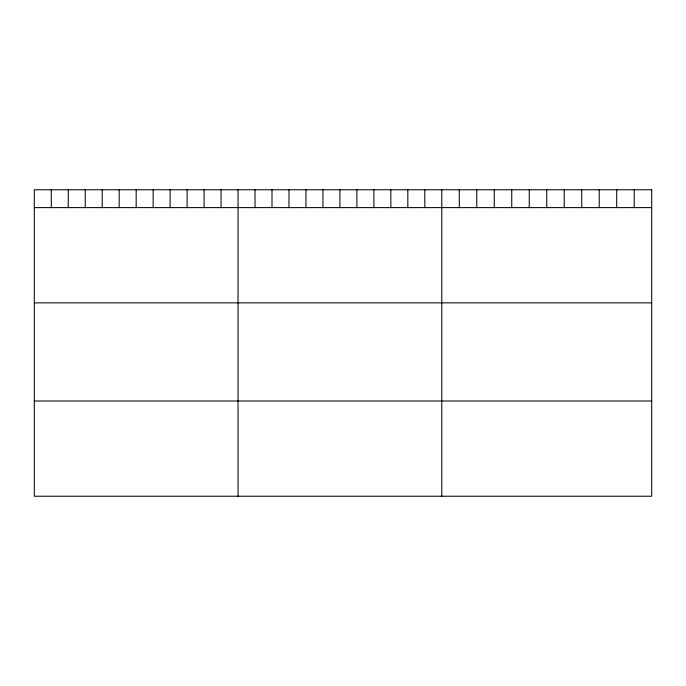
<?xml version="1.0" encoding="UTF-8"?>
<svg xmlns="http://www.w3.org/2000/svg" width="686" height="686" viewBox="0 0 686 686"><rect width="100%" height="100%" fill="white"/><g stroke="black" fill="none" stroke-linecap="round" stroke-linejoin="round"><path stroke-width="1.03" d="M34.3 207.609L651.7 207.609M34.3 302.86L651.7 302.86M34.3 400.993L651.7 400.993M634.207 189.765L634.207 207.609M616.714 189.765L616.714 207.609M599.221 189.765L599.221 207.609M581.728 189.765L581.728 207.609M564.235 189.765L564.235 207.609M546.742 189.765L546.742 207.609M529.249 189.765L529.249 207.609M511.756 189.765L511.756 207.609M494.263 189.765L494.263 207.609M476.77 189.765L476.77 207.609M459.277 189.765L459.277 207.609M441.784 189.765L441.784 496.235M424.805 189.765L424.805 207.609M407.827 189.765L407.827 207.609M390.849 189.765L390.849 207.609M373.87 189.765L373.87 207.609M356.892 189.765L356.892 207.609M339.913 189.765L339.913 207.609M322.935 189.765L322.935 207.609M305.956 189.765L305.956 207.609M288.978 189.765L288.978 207.609M271.999 189.765L271.999 207.609M255.02 189.765L255.02 207.609M238.042 189.765L238.042 496.235M221.064 189.765L221.064 207.609M204.085 189.765L204.085 207.609M187.107 189.765L187.107 207.609M170.128 189.765L170.128 207.609M153.149 189.765L153.149 207.609M136.171 189.765L136.171 207.609M119.193 189.765L119.193 207.609M102.214 189.765L102.214 207.609M85.236 189.765L85.236 207.609M68.257 189.765L68.257 207.609M51.279 189.765L51.279 207.609M651.7 189.765L34.3 189.765L34.3 496.235L651.7 496.235L651.7 189.765"/></g></svg>
